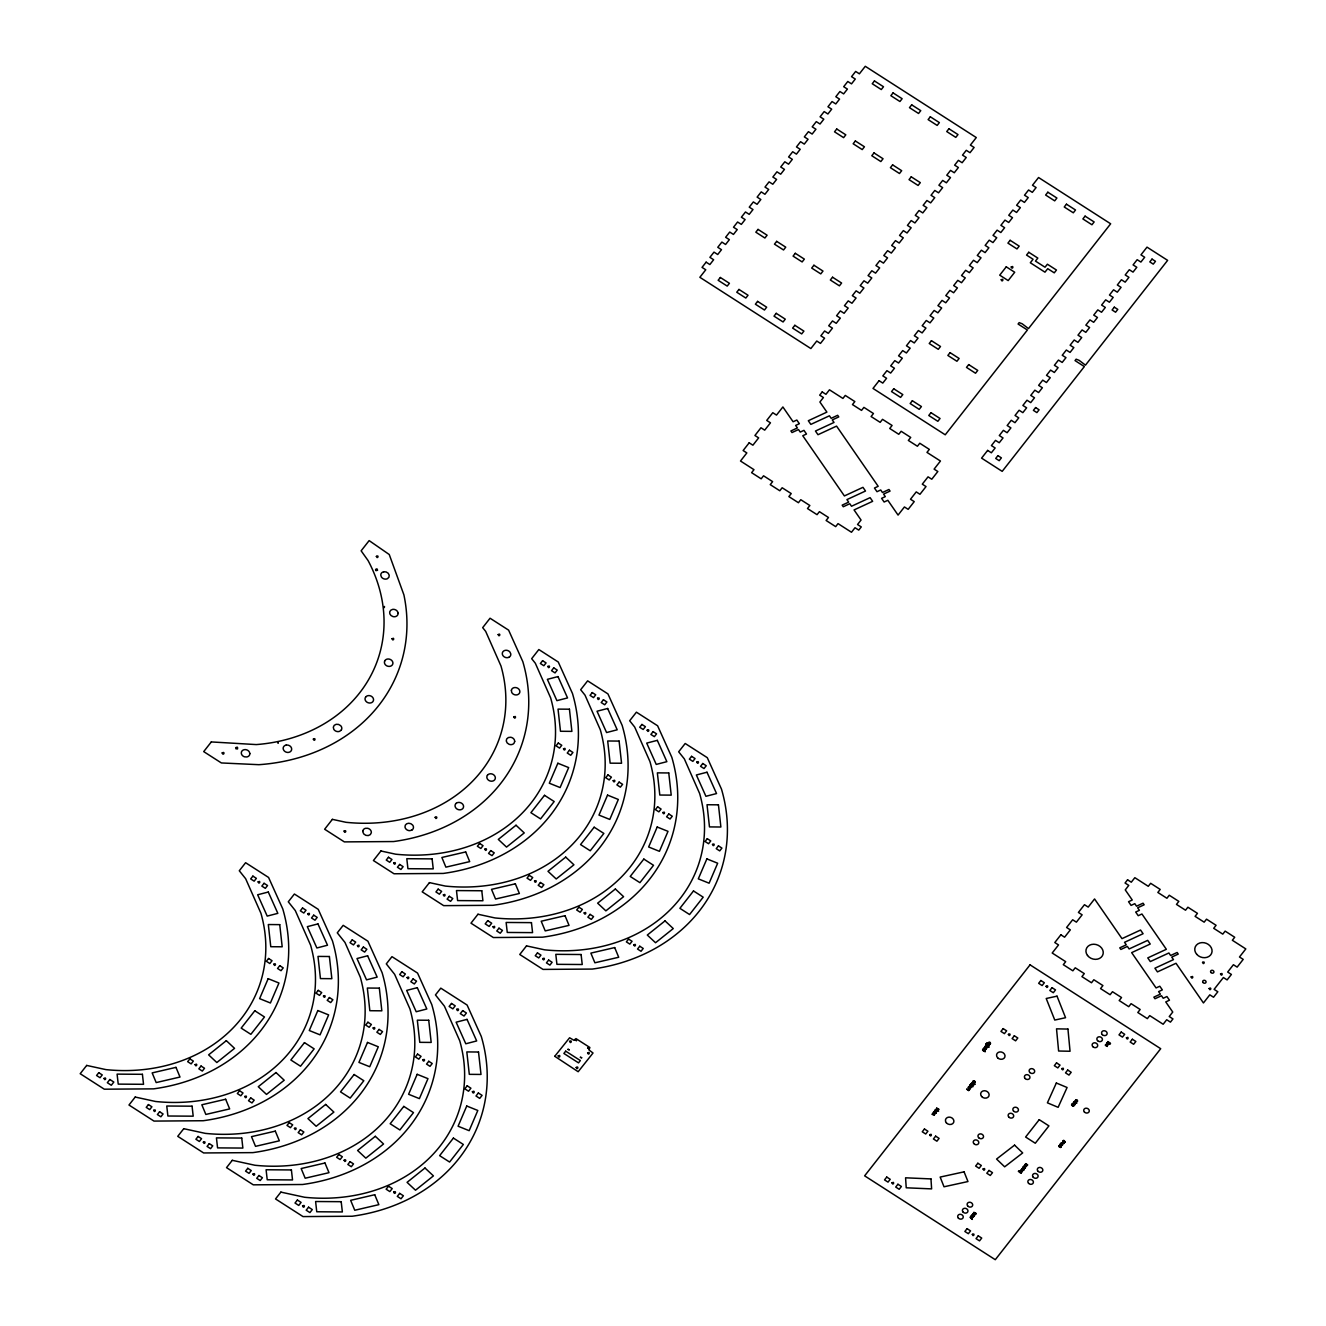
<?xml version="1.0" encoding="UTF-8"?>
<svg xmlns="http://www.w3.org/2000/svg" width="1326" height="1326" viewBox="0 0 1326 1326"><rect width="100%" height="100%" fill="white"/><g stroke="black" fill="none" stroke-linecap="round" stroke-linejoin="round"><path stroke-width="1.5" d="M934.333 1114.569L932.924 1112.895L934.697 1114.238M970.798 1084.237L970.963 1084.535M974.66 1215.18C973.516 1217.682 971.262 1212.246 974.56 1214.964M985.268 1046.413L986.229 1045.518L985.666 1046.413M1025.313 1167.974C1023.357 1169.781 1024.401 1163.963 1022.926 1167.41M1059.822 1146.509L1059.242 1145.962M985.135 1049.861C984.025 1051.435 985.649 1049.877 983.229 1050.126M1061.33 1146.675L1060.435 1147.537L1059.839 1146.426M936.239 1111.851C939.587 1109.663 933.454 1112.696 935.41 1109.829M971.345 1215.826L970.798 1217.086M1076.778 1101.442C1072.469 1100.514 1078.718 1099.171 1077.508 1101.342M1108.884 1044.275L1107.193 1044.391L1107.028 1042.601M934.913 1113.492L933.819 1111.619M974.809 1214.384L973.417 1213.456L973.98 1212.345M1024.02 1169.631L1022.296 1169.747L1022.429 1168.289M1059.109 1146.874L1058.91 1145.797M1071.64 1104.657L1072.32 1103.762L1073.911 1104.889M1024.501 1167.162L1024.55 1168.09L1025.064 1167.377M1060.8 1146.99L1060.303 1145.598L1060.899 1146.824M1025.876 1163.631L1027.633 1164.957M1071.872 1105.088L1072.9 1105.006M1074.756 1101.541L1076.596 1102.403M936.057 1112.647L933.554 1112M988.45 1042.849L989.826 1042.153L990.091 1043.976M975.886 1213.887C974.544 1212.528 973.549 1213.439 974.411 1212.627M1025.661 1164.742C1022.76 1166.515 1027.401 1163.847 1026.589 1166.383M1065.159 1141.951C1063.982 1140.443 1063.021 1141.305 1063.452 1140.774M970.168 1088.414C964.93 1088.497 973.234 1091.911 966.654 1089.326M1060.038 1145.034L1060.601 1143.907M1071.673 1104.591L1072.17 1105.652M986.047 1044.523L987.108 1043.579L987.555 1045.286M1061.96 1145.482L1062.54 1144.736M1073.778 1105.519L1072.469 1105.635M1025.446 1167.775L1025.462 1167.51M989.528 1044.689L989.063 1045.385L986.875 1043.197L985.881 1043.943M969.439 1089.442L968.56 1090.287M984.505 1050.855C987.091 1052.745 980.892 1050.524 982.964 1049.032M973.4 1081.171C972.555 1083.773 972.903 1079.546 973.997 1081.138M1022.147 1168.421L1021.915 1169.333M982.98 1049.695L983.544 1048.849M971.776 1085.198L972.853 1084.204M986.71 1047.54L988.964 1046.927L986.13 1045.12L987.34 1047.059L985.301 1046.347M1021.716 1171.355L1021.418 1172.366M987.754 1044.059L987.141 1044.921M970.334 1086.607L969.952 1085.546M971.875 1086.077L971.278 1087.171L969.919 1086.64L970.3 1084.685L973.102 1086.574L970.864 1087.105M972.853 1085.281C974.925 1085.596 973.831 1082.314 970.947 1083.707M972.72 1217.367C968.809 1216.406 973.765 1216.937 972.604 1216.622M1075.519 1100.912L1075.734 1099.702M1075.751 1101.475L1077.093 1101.326M1108.155 1043.081C1109.249 1045.087 1108.834 1042.17 1107.459 1042.932M1019.611 1171.107C1016.793 1170.444 1021.269 1174.505 1021.617 1172.101M1024.468 1167.245L1024.302 1166.333M1106.514 1043.297L1108.602 1042.982M972.273 1217.997L973.052 1216.721M237.586 747.483L237.536 748.941L235.912 748.776L235.68 747.665L237.122 747.184M278.195 742.046L278.046 743.24L278.228 741.963M377.297 569.302L377.529 570.395L376.567 570.246C375.855 572.119 374.893 567.909 376.369 569.65L376.833 569.003M383.778 607.391L384.474 606.463L384.325 607.639M934.134 1115.265L931.913 1114.205L934.283 1114.188M933.554 1112.481L933.918 1111.602M934.515 1111.718L933.869 1112.282L934.747 1111.768M934.88 1110.84L935.128 1109.995M934.465 1114.917L934.349 1114.337M935.095 1111.221L935.957 1109.746M936.139 1109.796L935.211 1110.658L936.57 1111.453M937.349 1109.381L938.626 1109.53L937.217 1109.68L938.642 1111.072L935.841 1109.182L937.349 1109.381L936.686 1108.122L937.316 1109.448M934.648 1113.508L935.576 1112.962M935.543 1113.044C935.592 1110.807 934.134 1114.354 935.742 1113.293M935.36 1113.194L935.543 1112.299M935.874 1113.144L936.007 1112.381M937.714 1109.398L938.891 1109.199L936.653 1108.188M966.853 1089.06L968.113 1089.955M969.521 1088.397L968.361 1087.154L970.135 1088.497M968.676 1086.806L970.914 1087.85L968.892 1086.458M970.3 1084.685L969.853 1085.895M968.66 1090.701L968.958 1089.408M968.146 1087.419L969.77 1088.663L969.339 1089.922M971.262 1084.287L972.555 1085M971.51 1083.64L971.196 1084.22M983.13 1050.01L984.505 1049.164L984.87 1050.706M971.544 1086.16L970.102 1085.165M986.329 1048.932L983.693 1048.269L985.483 1048.899M971.792 1083.591L972.422 1083.906M972.787 1081.933L973.848 1080.773M984.721 1046.976L986.743 1048.269M984.041 1050.59L984.257 1049.43M985.599 1045.667L985.549 1046.976M986.146 1044.706L986.643 1043.197M985.898 1046.728L986.13 1045.12M987.306 1043.313L986.776 1045.037L988.699 1045.717M972.836 1085.364L973.234 1084.337M974.627 1082.845L973.848 1082.397L974.925 1082.132M974.511 1081.104L975.29 1082.082M986.909 1045.219L988.632 1045.352L987.92 1044.109M974.908 1082.198L973.831 1082.464M985.732 1049.579L986.096 1048.518M974.975 1082.745L975.273 1081.751M988.533 1042.518L988.848 1042.302M974.776 1084.419L971.975 1082.53L974.991 1084.171M990.124 1043.91L988.202 1043.181M988.765 1044.789L988.268 1045.866M989.229 1043.927L989.876 1042.601L990.108 1043.545M988.997 1045.485L989.08 1045.021M989.892 1044.043L989.826 1043.661M970.367 1217.666L972.356 1219.423L970.135 1217.102M970.847 1216.157L970.765 1217.152M971.56 1215.793L972.72 1216.356M973.682 1215.959L971.792 1215.113L973.864 1215.743M972.074 1217.898L970.93 1217.251M974.361 1214.782L973.814 1216.489L971.792 1215.113M974.544 1214.401L975.571 1213.655L975.24 1214.45M975.439 1213.207L974.908 1214.086M1019.843 1170.808L1019.976 1170.792M1021.186 1172.466L1020.059 1171.107L1018.318 1171.306M1021.202 1173.162L1021.418 1171.455L1019.976 1171.869M1020.805 1169.731C1025.595 1172.366 1020.125 1169.3 1022.048 1170.51M1021.086 1170.808L1021.534 1171.189M1023.274 1167.758L1023.987 1166.2L1023.407 1166.847M1021.318 1172.731L1021.749 1171.289M1023.407 1168.14L1022.031 1168.836M1023.457 1168.67L1023.026 1170.046M1024.7 1166.184L1025.164 1164.543M1025.031 1166.101L1024.633 1165.305M1023.357 1167.361C1023.987 1166.217 1024.517 1169.118 1025.429 1167.394M1023.539 1169.598L1023.689 1169.515M1024.567 1166.665L1024.55 1168.09M1023.689 1169.963L1024.003 1168.62M1024.932 1166.35L1026.059 1165.272L1025.993 1166.399M1026.026 1166.333L1025.396 1166.665M1027.451 1165.14L1027.385 1164.709M1059.076 1145.565L1058.745 1146.31M1072.436 1105.718L1072.303 1104.11M1074.773 1104.74L1072.933 1103.265M1073.38 1103.431L1073.795 1102.055L1075.817 1103.365L1073.414 1103.365M1060.27 1145.681L1059.573 1145.664M1060.253 1145.233L1060.104 1144.222M1073.728 1106.05L1072.8 1106.099L1073.695 1105.619M1060.319 1144.587L1060.933 1143.244L1062.341 1144.537M1059.723 1147.056L1059.971 1145.78M1060.087 1145.515L1060.933 1143.244M1073.132 1106.249L1074.11 1105.088M1075.303 1101.21L1075.419 1100.663M1060.601 1144.255L1061.297 1145.034M1076.894 1099.983L1077.193 1100.961M1062.027 1142.697C1066.121 1145.134 1061.844 1142.15 1062.027 1142.697L1064.016 1143.36M1076.215 1101.807L1077.408 1101.442M1064.314 1142.465L1062.922 1141.901L1063.75 1140.36M1075.767 1102.917L1076.745 1103.298M1063.469 1141.901L1064.43 1140.625M1062.623 1144.769L1061.43 1145.747M1064.049 1142.531C1065.723 1139.912 1062.955 1143.609 1065.176 1141.868M1064.795 1141.57L1064.712 1142.448M1105.851 1044.905L1107.16 1046.413L1105.851 1044.905C1111.834 1045.849 1101.193 1043.496 1107.177 1046.33M1106.547 1043.678L1106.845 1042.717M1106.762 1044.043L1107.011 1043.065M1107.856 1041.556L1110.459 1043.711L1107.658 1041.822M1106.912 1043.413L1108.254 1044.275M1108.569 1044.54L1108.851 1044.341M969.422 1089.524L969.787 1088.596M975.754 1214.119L975.77 1213.041M1024.003 1169.698L1024.153 1168.869M987.091 1043.877L986.776 1045.037M988.732 1047.275L985.964 1045.352M973.549 1082.314L974.527 1081.022M972.82 1213.804L974.444 1214.947M1110.459 1043.711L1107.84 1041.639M1023.457 1168.587L1023.291 1169.665M990.439 1043.645L990.588 1043.214M937.217 1111.453L937.25 1110.591M1071.806 1104.459L1071.507 1104.956M1063.237 1140.493L1062.789 1141.719M973.964 1212.428L973.45 1213.389M1107.939 1044.258L1107.127 1043.794M987.804 1043.678L989.494 1044.772M1074.408 1101.707L1075.916 1102.768M1073.596 1102.287L1075.8 1103.431M1073.563 1103.481L1074.972 1104.492M1073.231 1103.663L1074.789 1104.674M983.726 1048.203L985.914 1049.33M984.257 1050.938L985.334 1051.617M1027.169 1165.04L1025.479 1163.747M362.843 830.988L362.843 831.949A4.326 3.647 18.8 0 0 371.297 832.778L371.297 831.85A4.326 3.647 18.8 0 0 367.65 828.286L365.462 828.319A4.326 3.647 18.8 0 0 362.843 830.988M511.388 690.349L511.67 692.271A4.326 3.647 18.8 0 0 515.018 694.841L516.129 694.957A4.326 3.647 18.8 0 0 519.842 691.178A4.326 3.647 18.8 0 0 515.085 687.531L514.007 687.664A4.326 3.647 18.8 0 0 511.388 690.349M398.082 613.225L397.999 614.187A4.326 3.647 18.8 0 1 394.054 616.756L392.944 616.573A4.326 3.647 18.8 0 1 392.496 609.413L393.59 609.33A4.326 3.647 18.8 0 1 397.866 612.264L398.082 613.225M249.818 753.599L249.719 754.544A4.326 3.647 18.8 0 1 246.785 756.964L244.581 756.831A4.326 3.647 18.8 0 1 241.481 753.997L241.299 753.035A4.326 3.647 18.8 0 1 245.443 749.604A4.326 3.647 18.8 0 1 249.818 753.599M569.6 1041.391C570.876 1044.954 572.65 1039.17 569.6 1041.391M1220.533 973.98C1221.826 977.544 1223.583 971.776 1220.533 973.98M929.692 1134.758C930.869 1138.354 932.808 1132.636 929.692 1134.758M1061.778 1068.64C1062.922 1072.237 1064.927 1066.552 1061.778 1068.64M1046.098 986.262C1047.225 989.859 1049.264 984.174 1046.098 986.262M104.008 1078.436C105.102 1082.049 107.191 1076.38 104.008 1078.436M222.188 752.919C223.348 756.781 225.602 750.715 222.188 752.919M153.667 1110.326C154.761 1113.923 156.866 1108.254 153.667 1110.326M195.104 1064.612C196.198 1068.226 198.303 1062.557 195.104 1064.612M203.342 1142.2C204.436 1145.813 206.524 1140.145 203.342 1142.2M258.122 881.873C259.216 885.486 261.305 879.818 258.122 881.873M313.35 739.112C314.444 742.726 316.533 737.057 313.35 739.112M244.78 1096.486C245.874 1100.099 247.962 1094.431 244.78 1096.486M273.819 964.234C274.896 967.847 277.001 962.179 273.819 964.234M376.369 556.373C377.462 559.97 379.551 554.318 376.369 556.373M253.001 1174.074C254.095 1177.687 256.2 1172.018 253.001 1174.074M307.781 913.747C308.875 917.36 310.98 911.691 307.781 913.747M344.047 831.137C344.826 834.584 347.545 829.512 344.163 830.938M392.048 638.734C393.142 642.348 395.231 636.679 392.048 638.734M294.438 1128.376C295.532 1131.973 297.637 1126.321 294.438 1128.376M323.478 996.108C324.572 999.721 326.66 994.052 323.478 996.108M302.593 1205.931C303.77 1209.793 306.024 1203.726 302.593 1205.931M357.456 945.62C358.55 949.234 360.639 943.565 357.456 945.62M393.706 863.011C394.816 866.607 396.872 860.988 393.706 863.011M344.114 1160.25C345.191 1163.863 347.296 1158.195 344.114 1160.25M373.136 1027.982C374.23 1031.595 376.335 1025.926 373.136 1027.982M435.16 817.297C436.237 820.91 438.342 815.241 435.16 817.297M407.115 977.511C408.209 981.124 410.314 975.455 407.115 977.511M443.381 894.884C444.475 898.498 446.564 892.829 443.381 894.884M498.162 634.557C499.256 638.171 501.344 632.502 498.162 634.557M393.706 1192.107C394.866 1195.969 397.12 1189.903 393.706 1192.107M422.812 1059.872C423.574 1063.319 426.309 1058.247 422.928 1059.673M484.819 849.187C485.913 852.784 488.001 847.132 484.819 849.187M513.858 716.918C514.952 720.532 517.041 714.863 513.858 716.918M456.708 1009.351C457.884 1013.23 460.139 1007.163 456.708 1009.351M493.04 926.775C494.134 930.371 496.239 924.719 493.04 926.775M547.82 666.448C548.914 670.044 551.019 664.376 547.82 666.448M472.404 1091.712C473.581 1095.591 475.819 1089.508 472.404 1091.712M534.477 881.061C535.256 884.508 537.975 879.453 534.593 880.862M563.517 748.809C564.611 752.406 566.699 746.737 563.517 748.809M542.715 958.648C543.793 962.262 545.898 956.593 542.715 958.648M597.496 698.321C598.258 701.769 600.993 696.714 597.612 698.122M554.782 1056.308L578.169 1071.723L593.02 1053.01L589.009 1049.977L589.855 1047.49L575.981 1038.623L573.86 1040.247L569.6 1037.777L554.881 1056.142M584.153 912.934C585.247 916.548 587.335 910.879 584.153 912.934M613.176 780.683C614.269 784.296 616.375 778.627 613.176 780.683M558.196 1055.894C559.29 1059.507 561.379 1053.838 558.196 1055.894M567.992 1049.33L569.252 1049.794L567.992 1049.33M575.219 1040.114L576.479 1040.578L575.219 1040.114M576.197 1067.447C577.291 1071.06 579.379 1065.391 576.197 1067.447M580.407 1057.303L581.666 1057.767L580.407 1057.303M647.154 730.195C648.248 733.808 650.353 728.14 647.154 730.195M587.633 1048.087L588.893 1048.551L587.633 1048.087M587.617 1052.894C588.694 1056.507 590.799 1050.838 587.617 1052.894M633.811 944.825C634.905 948.422 636.994 942.769 633.811 944.825M662.851 812.556C663.945 816.17 666.033 810.501 662.851 812.556M696.83 762.085C697.924 765.682 700.012 760.013 696.83 762.085M712.51 844.43C713.603 848.043 715.708 842.375 712.51 844.43M1001.229 279.72C1002.323 283.333 1004.428 277.664 1001.229 279.72M1011.224 266.974C1012.318 270.57 1014.423 264.918 1011.224 266.974M891.984 1182.825C893.078 1186.438 895.183 1180.77 891.984 1182.825M1008.39 1034.363C1009.451 1037.96 1011.622 1032.308 1008.39 1034.363M983.08 1169.002C984.174 1172.615 986.262 1166.946 983.08 1169.002M1126.437 1037.81C1127.531 1041.424 1129.636 1035.755 1126.437 1037.81M1191.129 976.93C1192.223 980.544 1194.328 974.875 1191.129 976.93M1202.549 962.378C1203.643 965.991 1205.732 960.322 1202.549 962.378M1209.146 988.5C1210.224 992.097 1212.329 986.445 1209.146 988.5M514.687 741.516L514.007 743.273A4.326 3.647 18.8 0 1 510.212 744.599L509.118 744.317A4.326 3.647 18.8 0 1 510.676 737.256L511.77 737.538A4.326 3.647 18.8 0 1 514.687 741.516M972.339 1234.357C973.201 1238.003 975.654 1232.484 972.339 1234.357M384.722 660.945L384.441 661.856A4.326 3.647 18.8 0 0 387.059 665.984L388.137 666.315A4.326 3.647 18.8 0 0 392.894 663.547A4.326 3.647 18.8 0 0 389.198 659.088L388.087 658.989A4.326 3.647 18.8 0 0 385.269 660.166L384.722 660.945M268.167 978.671L259.614 998.644L270.405 1002.986L278.957 983.014L268.167 978.671M317.826 1010.545L309.273 1030.517L320.063 1034.86L328.633 1014.904L317.826 1010.545M367.501 1042.435L358.932 1062.408L369.739 1066.75L378.291 1046.778L367.501 1042.435M417.16 1074.309L408.607 1094.282L419.397 1098.624L427.966 1078.651L417.16 1074.309M557.865 763.246L549.312 783.218L560.102 787.561L568.672 767.588L557.865 763.246M466.735 1106.017L458.083 1126.222L469.155 1130.68L477.808 1110.475L466.735 1106.017M607.54 795.119L598.971 815.092L609.778 819.435L618.33 799.462L607.54 795.119M657.199 827.01L648.646 846.982L659.436 851.325L668.006 831.352L657.199 827.01M706.874 858.883L698.305 878.856L709.112 883.199L717.664 863.226L706.874 858.883M1056.341 1083.01L1047.407 1102.834L1058.131 1107.326L1067.082 1087.502L1056.341 1083.01M487.438 775.262L487.007 776.108A4.326 3.647 18.8 0 0 488.051 779.787L488.913 780.467A4.326 3.647 18.8 0 0 494.764 779.721A4.326 3.647 18.8 0 0 493.289 774.533L492.261 774.053A4.326 3.647 18.8 0 0 488.134 774.566L487.438 775.262M365.761 696.929L365.263 697.741A4.326 3.647 18.8 0 0 366.092 701.437L366.921 702.167A4.326 3.647 18.8 0 0 372.838 701.703A4.326 3.647 18.8 0 0 371.678 696.465L370.716 695.951A4.326 3.647 18.8 0 0 366.506 696.266L365.761 696.929M211.298 741.93L203.707 751.61L221.376 762.947L258.885 764.688A184.049 154.711 18.8 0 0 403.9 594.86L389.247 554.517L369.142 540.61L361.136 550.82L368.081 560.567A160.347 134.771 18.8 0 1 256.25 744.582L211.298 741.93M706.128 262.167L702.034 267.388L705.764 269.775L699.863 277.3L810.866 348.556L816.766 341.014L820.479 343.417L824.573 338.196L820.86 335.809L824.623 330.986L828.352 333.373L832.446 328.152L828.717 325.765L832.496 320.942L836.225 323.329L840.319 318.124L836.59 315.721L840.369 310.914L844.098 313.301L848.192 308.08L844.463 305.693L848.242 300.869L851.972 303.256L856.066 298.035L852.336 295.648L856.115 290.825L859.828 293.228L863.922 288.007L860.209 285.604L863.988 280.797L867.701 283.184L871.795 277.963L868.066 275.576L871.845 270.753L875.574 273.139L879.668 267.918L875.939 265.531L879.718 260.725L883.447 263.112L887.542 257.89L883.812 255.504L887.591 250.68L891.321 253.067L895.415 247.846L891.685 245.459L895.464 240.636L899.194 243.039L903.271 237.818L899.558 235.415L903.337 230.608L907.05 232.995L911.144 227.774L907.432 225.387L911.194 220.564L914.923 222.95L919.017 217.729L915.288 215.342L919.067 210.519L922.797 212.922L926.891 207.701L923.161 205.315L926.94 200.491L930.67 202.878L934.764 197.657L931.034 195.27L934.813 190.447L938.543 192.834L942.637 187.629L938.907 185.226L942.687 180.419L946.399 182.806L950.493 177.585L946.781 175.198L950.56 170.374L954.272 172.761L958.367 167.54L954.637 165.153L958.416 160.33L962.146 162.733L966.24 157.512L962.51 155.109L966.289 150.302L970.019 152.689L974.113 147.468L970.383 145.081L976.284 137.556L865.281 66.3L859.381 73.825L855.651 71.438L851.557 76.659L855.287 79.046L851.507 83.87L847.795 81.483L843.701 86.704L847.413 89.091L843.634 93.897L839.922 91.511L835.828 96.732L839.557 99.118L835.778 103.942L832.048 101.555L827.954 106.776L831.684 109.163L827.905 113.986L824.175 111.583L820.081 116.804L823.811 119.207L820.032 124.014L816.302 121.627L812.208 126.848L815.938 129.235L812.158 134.059L808.429 131.672L804.352 136.893L808.064 139.28L804.285 144.103L800.572 141.7L796.478 146.921L800.208 149.308L796.429 154.131L792.699 151.744L788.605 156.965L792.335 159.352L788.556 164.175L784.826 161.789L780.732 166.993L784.462 169.397L780.683 174.203L776.953 171.816L772.859 177.038L776.588 179.424L772.809 184.248L769.08 181.861L765.003 187.082L768.715 189.469L764.936 194.292L761.223 191.889L757.129 197.11L760.842 199.513L757.08 204.32L753.35 201.933L749.256 207.154L752.986 209.541L749.207 214.364L745.477 211.978L741.383 217.199L745.113 219.586L741.333 224.392L737.604 222.006L733.51 227.227L737.239 229.613L733.46 234.437L729.731 232.05L725.637 237.271L729.366 239.658L725.587 244.481L721.874 242.078L717.78 247.299L721.493 249.702L717.714 254.509L714.001 252.122L709.907 257.343L713.637 259.73L709.858 264.554L706.128 262.167M86.687 1065.424L80.19 1073.712L104.306 1089.193L153.551 1088.861A184.049 154.711 18.8 0 0 282.769 908.907L268.565 877.447L245.608 862.712L239.293 870.768L245.641 878.707L260.94 913.299A160.347 134.771 18.8 0 1 105.947 1069.618L86.687 1065.424M720.35 277.482L718.145 280.283L727.212 286.101L729.416 283.3L720.35 277.482M758.041 229.398L755.837 232.199L764.903 238.017L767.108 235.216L758.041 229.398M836.739 129.003L834.535 131.821L843.601 137.639L845.806 134.821L836.739 129.003M874.447 80.936L872.243 83.737L881.293 89.555L883.497 86.754L874.447 80.936M98.77 1072.684L96.566 1075.502L100.047 1077.723L102.251 1074.922L98.77 1072.684M252.885 876.121L250.68 878.923L254.161 881.16L256.366 878.342L252.885 876.121M109.843 1079.497L107.34 1082.712L111.301 1085.265L113.821 1082.049L109.843 1079.497M264.056 883.298L261.852 886.1L265.333 888.337L267.537 885.519L264.056 883.298M738.963 289.433L736.759 292.234L745.825 298.052L748.03 295.25L738.963 289.433M776.671 241.349L774.467 244.15L783.533 249.968L785.738 247.166L776.671 241.349M855.369 140.97L853.165 143.772L862.232 149.589L864.436 146.788L855.369 140.97M893.061 92.886L890.857 95.687L899.923 101.505L902.128 98.704L893.061 92.886M332.378 819.352L324.638 829.231L344.346 841.894L393.59 841.546A184.049 154.711 18.8 0 0 522.809 661.608L508.604 630.132L490.056 618.231L482.681 627.646L485.681 631.391L500.979 665.984A160.347 134.771 18.8 0 1 345.987 822.302L332.378 819.352M757.594 301.383L755.389 304.201L764.456 310.019L766.66 307.201L757.594 301.383M795.285 253.299L793.081 256.117L802.147 261.935L804.352 259.117L795.285 253.299M874 152.921L871.795 155.739L880.845 161.557L883.05 158.739L874 152.921M911.691 104.837L909.487 107.655L918.553 113.472L920.758 110.655L911.691 104.837M135.219 1097.05L128.97 1105.022L153.982 1121.083L203.209 1120.735A184.049 154.711 18.8 0 0 332.428 940.797L318.223 909.321L294.389 894.022L288.289 901.796L295.3 910.581L310.599 945.173A160.347 134.771 18.8 0 1 155.606 1101.492L135.219 1097.05M148.429 1104.575L146.225 1107.376L149.705 1109.613L151.91 1106.796L148.429 1104.575M302.543 907.995L300.339 910.813L303.82 913.034L306.024 910.233L302.543 907.995M189.867 1058.861L187.662 1061.678L191.143 1063.9L193.347 1061.098L189.867 1058.861M268.565 958.483L266.36 961.284L269.841 963.521L272.045 960.704L268.565 958.483M776.224 313.334L774.019 316.152L783.086 321.969L785.274 319.152L776.224 313.334M813.915 265.25L811.711 268.067L820.777 273.885L822.982 271.068L813.915 265.25M892.613 164.872L890.409 167.689L899.476 173.507L901.68 170.689L892.613 164.872M930.322 116.787L928.117 119.605L937.167 125.423L939.372 122.605L930.322 116.787M159.601 1111.735L157.396 1114.553L160.877 1116.79L163.081 1113.973L159.601 1111.735M313.715 915.172L311.511 917.973L314.991 920.211L317.196 917.41L313.715 915.172M201.038 1066.038L198.834 1068.839L202.314 1071.077L204.519 1068.259L201.038 1066.038M279.753 965.659L277.548 968.461L281.013 970.698L283.217 967.881L279.753 965.659M254.807 1010.76L241.183 1028.114L250.863 1034.33L264.487 1016.976L254.807 1010.76M380.91 850.977L373.418 860.541L394.021 873.768L443.249 873.436A184.049 154.711 18.8 0 0 572.467 693.481L558.263 662.022L538.837 649.541L531.676 658.674L535.339 663.265L550.638 697.857A160.347 134.771 18.8 0 1 395.645 854.193L380.91 850.977M794.838 325.301L792.633 328.102L801.7 333.92L803.904 331.119L794.838 325.301M832.546 277.217L830.341 280.018L839.408 285.836L841.596 283.035L832.546 277.217M911.244 176.822L909.039 179.64L918.106 185.458L920.31 182.64L911.244 176.822M948.935 128.755L946.731 131.556L955.797 137.374L958.002 134.572L948.935 128.755M388.468 857.259L386.264 860.077L389.745 862.298L391.949 859.497L388.468 857.259M542.583 660.696L540.378 663.497L543.859 665.735L546.063 662.917L542.583 660.696M183.75 1128.691L177.75 1136.332L203.64 1152.957L252.885 1152.625A184.049 154.711 18.8 0 0 382.103 972.671L367.899 941.195L343.185 925.333L337.285 932.841L344.975 942.455L360.258 977.047A160.347 134.771 18.8 0 1 205.281 1133.365L183.75 1128.691M399.64 864.436L397.435 867.237L400.916 869.475L403.121 866.657L399.64 864.436M553.754 667.856L551.55 670.674L555.03 672.912L557.235 670.094L553.754 667.856M198.104 1136.448L195.9 1139.249L199.364 1141.487L201.569 1138.686L198.104 1136.448M352.219 939.869L350.014 942.687L353.478 944.924L355.683 942.106L352.219 939.869M239.542 1090.734L237.337 1093.552L240.802 1095.79L243.006 1092.972L239.542 1090.734M318.24 990.356L316.036 993.174L319.516 995.395L321.721 992.594L318.24 990.356M749.173 442.818L743.124 450.542L746.836 452.928L740.505 461.017L753.98 469.669L751.61 472.669L761.174 478.819L763.544 475.802L772.61 481.62L770.24 484.636L779.804 490.769L782.158 487.753L791.224 493.57L788.871 496.587L798.434 502.72L800.788 499.703L809.855 505.521L807.484 508.538L817.048 514.67L819.418 511.67L828.468 517.488L826.115 520.488L835.678 526.637L838.032 523.621L851.491 532.256L855.021 527.731L858.751 530.118L861.27 526.919L857.541 524.516L861.055 520.041L854.06 509.93L872.641 501.327L870.105 497.664L851.524 506.25L849.784 503.731L843.286 506.747L842.176 505.14L848.673 502.123L846.933 499.604L865.497 491.018L862.961 487.338L844.397 495.941L802.777 435.74L806.49 434.016L803.954 430.353L800.241 432.077L798.501 429.558L792.003 432.558L790.893 430.95L797.39 427.95L795.633 425.431L799.363 423.707L796.827 420.044L793.097 421.751L782.887 406.966L776.506 415.088L772.793 412.701L766.726 420.425L770.456 422.828L764.704 430.154L760.975 427.751L754.925 435.492L758.654 437.878L752.903 445.205L749.173 442.818M209.276 1143.625L207.071 1146.426L210.552 1148.664L212.74 1145.846L209.276 1143.625M363.39 947.046L361.186 949.864L364.667 952.085L366.854 949.283L363.39 947.046M250.713 1097.911L248.509 1100.729L251.99 1102.95L254.194 1100.149L250.713 1097.911M329.412 997.533L327.207 1000.334L330.688 1002.572L332.892 999.771L329.412 997.533M429.442 882.619L422.198 891.851L443.68 905.641L492.924 905.31A184.049 154.711 18.8 0 0 622.143 725.355L607.938 693.896L587.633 680.851L580.672 689.719L585.015 695.155L600.297 729.748A160.347 134.771 18.8 0 1 445.321 886.066L429.442 882.619M304.466 1042.634L290.858 1060.004L300.538 1066.22L314.146 1048.849L304.466 1042.634M822.203 391.932L819.683 395.148L823.413 397.535L819.899 402.01L826.894 412.121L808.313 420.723L810.849 424.386L829.43 415.8L831.17 418.32L837.667 415.303L838.778 416.911L832.28 419.928L834.021 422.447L815.457 431.033L817.993 434.713L836.557 426.11L878.177 486.31L874.464 488.034L877 491.697L880.713 489.974L882.453 492.51L888.95 489.493L890.061 491.101L883.564 494.101L885.304 496.637L881.591 498.344L884.127 502.024L887.84 500.3L898.067 515.085L904.431 506.963L908.161 509.35L914.227 501.626L910.498 499.239L916.249 491.896L919.962 494.3L926.029 486.559L922.299 484.172L928.051 476.846L931.78 479.233L937.83 471.509L934.101 469.122L940.449 461.034L926.973 452.398L929.327 449.381L919.78 443.249L917.41 446.249L908.343 440.431L910.713 437.431L901.15 431.281L898.779 434.298L889.729 428.48L892.083 425.464L882.519 419.331L880.166 422.348L871.099 416.53L873.453 413.513L863.906 407.38L861.535 410.397L852.469 404.579L854.839 401.563L845.275 395.43L842.922 398.43L829.463 389.811L825.932 394.319L822.203 391.932M438.144 889.133L435.939 891.95L439.403 894.188L441.608 891.37L438.144 889.133M592.258 692.57L590.053 695.371L593.518 697.609L595.722 694.807L592.258 692.57M479.581 843.435L477.377 846.237L480.841 848.474L483.045 845.656L479.581 843.435M558.279 743.057L556.075 745.858L559.555 748.096L561.76 745.278L558.279 743.057M232.282 1160.316L226.531 1167.642L253.299 1184.831L302.543 1184.499A184.049 154.711 18.8 0 0 431.762 1004.544L417.557 973.085L391.966 956.659L386.297 963.886L394.634 974.328L409.933 1008.937A160.347 134.771 18.8 0 1 254.94 1165.256L232.282 1160.316M449.315 896.31L447.111 899.127L450.591 901.348L452.796 898.547L449.315 896.31M603.429 699.747L601.225 702.548L604.706 704.786L606.91 701.968L603.429 699.747M490.753 850.596L488.548 853.414L492.029 855.651L494.233 852.833L490.753 850.596M569.451 750.218L567.246 753.035L570.727 755.273L572.931 752.455L569.451 750.218M247.763 1168.322L245.559 1171.14L249.039 1173.361L251.244 1170.56L247.763 1168.322M401.877 971.759L399.673 974.56L403.154 976.798L405.358 973.98L401.877 971.759M544.505 795.318L530.897 812.689L540.577 818.904L554.185 801.534L544.505 795.318M289.201 1122.625L286.996 1125.426L290.477 1127.664L292.681 1124.846L289.201 1122.625M367.899 1022.23L365.694 1025.048L369.175 1027.285L371.379 1024.468L367.899 1022.23M879.055 380.711L873.005 388.435L945.239 434.795L1027.401 330.008L1018.086 324.025L1019.18 322.616L1022.164 323.776L1028.495 328.599L1110.658 223.796L1038.556 177.518L1032.49 185.242L1036.103 187.563L1032.324 192.369L1028.595 189.983L1024.501 195.204L1028.23 197.591L1024.451 202.414L1020.722 200.027L1016.628 205.248L1020.357 207.635L1016.578 212.458L1012.849 210.055L1008.755 215.276L1012.484 217.679L1008.705 222.486L1004.975 220.099L1000.898 225.321L1004.611 227.707L1000.832 232.531L997.119 230.144L993.025 235.365L996.738 237.752L992.975 242.575L989.246 240.172L985.152 245.393L988.881 247.78L985.102 252.603L981.373 250.216L977.279 255.437L981.008 257.824L977.229 262.647L973.499 260.261L969.405 265.465L973.135 267.869L969.356 272.675L965.626 270.289L961.532 275.51L965.262 277.896L961.483 282.72L957.77 280.333L953.676 285.554L957.389 287.941L953.609 292.764L949.897 290.361L945.803 295.582L949.532 297.985L945.753 302.792L942.024 300.405L937.93 305.626L941.659 308.013L937.88 312.837L934.15 310.45L930.056 315.671L933.786 318.058L930.007 322.864L926.277 320.478L922.183 325.699L925.913 328.086L922.134 332.909L918.404 330.522L914.327 335.743L918.04 338.13L914.26 342.953L910.548 340.55L906.454 345.771L910.166 348.174L906.404 352.981L902.674 350.594L898.58 355.816L902.31 358.202L898.531 363.026L894.801 360.639L890.707 365.86L894.437 368.247L890.658 373.07L886.928 370.667L882.834 375.888L886.564 378.275L882.784 383.098L879.055 380.711M258.935 1175.499L256.73 1178.317L260.211 1180.538L262.415 1177.737L258.935 1175.499M413.049 978.936L410.845 981.737L414.325 983.975L416.53 981.157L413.049 978.936M300.372 1129.785L298.168 1132.603L301.648 1134.841L303.853 1132.023L300.372 1129.785M379.07 1029.407L376.866 1032.225L380.347 1034.446L382.551 1031.645L379.07 1029.407M477.973 914.244L470.979 923.178L493.338 937.532L542.583 937.184A184.049 154.711 18.8 0 0 671.801 757.245L657.597 725.77L636.414 712.178L629.668 720.764L634.673 727.029L649.972 761.621A160.347 134.771 18.8 0 1 494.979 917.94L477.973 914.244M354.125 1074.508L340.517 1091.878L350.197 1098.094L363.821 1080.723L354.125 1074.508M893.741 388.767L891.536 391.584L900.603 397.402L902.807 394.584L893.741 388.767M931.432 340.683L929.228 343.5L938.294 349.318L940.499 346.5L931.432 340.683M1010.13 240.304L1007.926 243.122L1016.992 248.94L1019.197 246.122L1010.13 240.304M1047.838 192.22L1045.634 195.038L1054.7 200.856L1056.905 198.038L1047.838 192.22M487.703 920.658L485.2 923.874L489.161 926.426L491.681 923.211L487.703 920.658M641.917 724.444L639.712 727.261L643.193 729.482L645.397 726.681L641.917 724.444M280.88 1192.107L275.526 1198.936L303.024 1216.588L352.169 1216.24A183.9 154.578 18.8 0 0 481.288 1036.451L467.1 1005.042L440.796 988.152L435.458 994.931L444.425 1006.169L459.741 1040.794A160.496 134.904 18.8 0 1 304.599 1197.262L280.88 1192.107M529.24 875.309L527.035 878.127L530.516 880.348L532.72 877.547L529.24 875.309M607.938 774.931L605.733 777.732L609.214 779.97L611.419 777.169L607.938 774.931M1006.252 266.824L999.721 275.162L1008.174 280.582L1014.705 272.244L1006.252 266.824M498.974 928.183L496.769 931.001L500.25 933.239L502.455 930.421L498.974 928.183M653.088 731.62L650.884 734.438L654.364 736.659L656.569 733.858L653.088 731.62M912.354 400.734L910.166 403.535L919.216 409.353L921.421 406.552L912.354 400.734M950.062 352.65L947.858 355.451L956.924 361.269L959.129 358.468L950.062 352.65M1028.761 252.271L1026.556 255.073L1033.07 259.266L1030.319 262.763L1044.971 272.178L1047.722 268.664L1054.253 272.841L1056.457 270.04L1047.391 264.222L1045.021 267.222L1035.457 261.089L1037.827 258.089L1028.761 252.271M1066.452 204.187L1064.248 206.989L1073.314 212.806L1075.519 210.005L1066.452 204.187M540.411 882.486L538.207 885.287L541.688 887.525L543.892 884.707L540.411 882.486M619.109 782.108L616.905 784.909L620.386 787.147L622.59 784.329L619.109 782.108M297.389 1200.03L295.018 1203.03L298.748 1205.433L301.101 1202.417L297.389 1200.03M451.503 1003.45L449.133 1006.467L452.862 1008.854L455.216 1005.837L451.503 1003.45M594.164 827.209L580.556 844.563L590.236 850.778L603.86 833.424L594.164 827.209M338.859 1154.498L336.655 1157.3L340.136 1159.537L342.34 1156.736L338.859 1154.498M417.574 1054.12L415.369 1056.921L418.834 1059.159L421.038 1056.341L417.574 1054.12M930.985 412.684L928.78 415.486L937.847 421.303L940.051 418.502L930.985 412.684M968.693 364.6L966.488 367.401L975.538 373.236L977.743 370.418L968.693 364.6M1085.082 216.138L1082.878 218.939L1091.944 224.757L1094.149 221.956L1085.082 216.138M308.56 1207.19L306.19 1210.207L309.919 1212.594L312.273 1209.594L308.56 1207.19M462.675 1010.627L460.304 1013.644L464.034 1016.031L466.404 1013.014L462.675 1010.627M350.047 1161.675L347.843 1164.477L351.307 1166.714L353.512 1163.897L350.047 1161.675M428.746 1061.281L426.541 1064.098L430.022 1066.336L432.21 1063.518L428.746 1061.281M526.505 945.886L519.759 954.488L543.014 969.405L592.241 969.074A184.049 154.711 18.8 0 0 721.477 789.119L707.272 757.66L685.194 743.488L678.663 751.809L684.349 758.903L699.631 793.495A160.347 134.771 18.8 0 1 544.638 949.83L526.505 945.886M403.8 1106.398L390.175 1123.752L399.872 1129.967L413.48 1112.613L403.8 1106.398M537.461 952.897L535.256 955.715L538.737 957.936L540.942 955.134L537.461 952.897M691.575 756.334L689.371 759.135L692.852 761.373L695.056 758.555L691.575 756.334M578.898 907.183L576.694 910.001L580.175 912.238L582.379 909.421L578.898 907.183M657.613 806.805L655.409 809.622L658.873 811.843L661.077 809.042L657.613 806.805M548.649 960.074L546.445 962.875L549.909 965.113L552.113 962.295L548.649 960.074M702.763 763.494L700.559 766.312L704.023 768.55L706.228 765.732L702.763 763.494M590.087 914.36L587.882 917.178L591.346 919.399L593.551 916.597L590.087 914.36M668.785 813.982L666.58 816.799L670.061 819.02L672.265 816.219L668.785 813.982M643.839 859.082L630.215 876.453L639.911 882.668L653.519 865.298L643.839 859.082M388.485 1186.19L386.131 1189.207L389.844 1191.593L392.214 1188.593L388.485 1186.19M467.183 1085.812L464.829 1088.828L468.542 1091.215L470.912 1088.198L467.183 1085.812M399.656 1193.367L397.303 1196.383L401.016 1198.77L403.386 1195.754L399.656 1193.367M478.355 1092.989L476.001 1096.005L479.73 1098.392L482.084 1095.375L478.355 1092.989M987.638 450.409L981.588 458.133L1002.191 471.36L1084.353 366.573L1075.038 360.589L1076.148 359.18L1079.115 360.341L1085.464 365.164L1167.626 260.36L1147.007 247.133L1140.957 254.857L1144.669 257.261L1140.89 262.067L1137.178 259.681L1133.084 264.902L1136.813 267.288L1133.034 272.112L1129.304 269.725L1125.21 274.946L1128.94 277.333L1125.161 282.156L1121.431 279.753L1117.337 284.974L1121.067 287.361L1117.288 292.184L1113.558 289.797L1109.464 295.018L1113.194 297.405L1109.414 302.229L1105.685 299.842L1101.608 305.046L1105.32 307.45L1101.541 312.256L1097.829 309.87L1093.735 315.091L1097.447 317.478L1093.685 322.301L1089.955 319.914L1085.861 325.135L1089.591 327.522L1085.812 332.345L1082.082 329.942L1077.988 335.163L1081.718 337.566L1077.939 342.373L1074.209 339.986L1070.115 345.208L1073.845 347.594L1070.065 352.418L1066.336 350.031L1062.242 355.252L1065.971 357.639L1062.192 362.446L1058.479 360.059L1054.385 365.28L1058.098 367.667L1054.336 372.49L1050.606 370.103L1046.512 375.324L1050.242 377.711L1046.463 382.534L1042.733 380.131L1038.639 385.352L1042.369 387.756L1038.59 392.562L1034.86 390.175L1030.766 395.397L1034.495 397.783L1030.716 402.607L1026.987 400.22L1022.893 405.441L1026.622 407.828L1022.843 412.651L1019.13 410.248L1015.036 415.469L1018.749 417.856L1014.97 422.679L1011.257 420.292L1007.163 425.513L1010.893 427.9L1007.114 432.724L1003.384 430.337L999.29 435.541L1003.02 437.945L999.24 442.751L995.511 440.365L991.417 445.586L995.146 447.973L991.367 452.796L987.638 450.409M453.409 1138.089L439.635 1155.659L449.58 1162.04L463.354 1144.471L453.409 1138.089M997.914 455.647L995.71 458.448L999.191 460.686L1001.395 457.868L997.914 455.647M1035.606 407.563L1033.402 410.364L1036.882 412.601L1039.087 409.784L1035.606 407.563M1114.304 307.168L1112.1 309.986L1115.58 312.223L1117.785 309.406L1114.304 307.168M1152.012 259.1L1149.808 261.902L1153.272 264.139L1155.476 261.321L1152.012 259.1M628.574 939.073L626.369 941.874L629.85 944.112L632.054 941.294L628.574 939.073M707.272 838.695L705.067 841.496L708.548 843.734L710.753 840.916L707.272 838.695M639.745 946.234L637.541 949.051L641.022 951.289L643.226 948.471L639.745 946.234M718.443 845.855L716.239 848.673L719.72 850.894L721.924 848.093L718.443 845.855M565.688 1051.153L563.881 1053.457L578.534 1062.872L580.34 1060.551L565.688 1051.153M693.498 890.956L679.89 908.327L689.57 914.542L703.194 897.172L693.498 890.956M1030.053 964.847L864.635 1175.847L995.279 1259.7L1160.698 1048.7L1030.053 964.847M1060.866 934.813L1054.8 942.537L1058.529 944.941L1052.198 953.013L1065.673 961.665L1063.303 964.682L1072.867 970.814L1075.22 967.798L1084.287 973.615L1081.933 976.632L1091.497 982.765L1093.851 979.748L1102.917 985.566L1100.547 988.583L1110.111 994.715L1112.481 991.715L1121.531 997.533L1119.177 1000.533L1128.741 1006.683L1131.095 1003.666L1140.161 1009.484L1137.807 1012.5L1147.355 1018.633L1149.725 1015.617L1163.167 1024.252L1166.714 1019.727L1170.444 1022.131L1172.963 1018.915L1169.234 1016.528L1172.748 1012.036L1165.753 1001.926L1169.466 1000.202L1166.93 996.539L1163.217 998.263L1161.477 995.743L1154.979 998.743L1153.869 997.135L1160.366 994.135L1158.609 991.616L1162.338 989.892L1159.802 986.229L1156.073 987.936L1131.658 952.632L1150.239 944.029L1147.703 940.366L1129.122 948.952L1127.382 946.433L1120.884 949.449L1119.774 947.841L1126.271 944.825L1124.531 942.305L1143.095 933.719L1140.559 930.04L1121.995 938.642L1094.563 898.962L1088.198 907.1L1084.469 904.697L1078.419 912.437L1082.132 914.824L1076.397 922.15L1072.668 919.763L1066.601 927.487L1070.331 929.874L1064.596 937.2L1060.866 934.813M886.746 1177.074L884.541 1179.891L888.022 1182.112L890.227 1179.311L886.746 1177.074M924.454 1129.006L922.266 1131.791L925.714 1134.012L927.902 1131.227L924.454 1129.006M1003.152 1028.611L1000.948 1031.413L1004.428 1033.65L1006.633 1030.832L1003.152 1028.611M1040.86 980.511L1038.656 983.312L1042.137 985.549L1044.341 982.732L1040.86 980.511M1127.564 879.801L1125.061 883.017L1128.774 885.403L1125.26 889.895L1132.255 900.006L1128.542 901.713L1131.078 905.393L1134.791 903.669L1136.531 906.188L1143.045 903.188L1144.156 904.796L1137.642 907.796L1139.399 910.316L1135.686 912.039L1138.222 915.702L1141.935 913.995L1166.35 949.3L1147.769 957.902L1150.305 961.565L1168.886 952.98L1170.626 955.499L1177.123 952.482L1178.234 954.09L1171.736 957.107L1173.477 959.626L1154.913 968.212L1157.449 971.892L1176.013 963.289L1203.444 1002.953L1209.809 994.832L1213.539 997.235L1217.832 991.765L1214.102 989.362L1223.384 977.527L1227.114 979.914L1231.406 974.444L1227.677 972.057L1233.412 964.715L1237.141 967.118L1243.208 959.378L1239.478 956.991L1245.81 948.919L1232.351 940.267L1234.705 937.25L1225.141 931.117L1222.787 934.134L1213.721 928.316L1216.075 925.299L1206.527 919.167L1204.157 922.167L1195.091 916.349L1197.461 913.349L1187.897 907.216L1185.527 910.216L1176.477 904.398L1178.831 901.398L1169.267 895.249L1166.913 898.266L1157.847 892.448L1160.2 889.431L1150.653 883.298L1148.283 886.315L1134.841 877.679L1131.293 882.204L1127.564 879.801M897.917 1184.251L895.713 1187.052L899.194 1189.289L901.398 1186.472L897.917 1184.251M935.626 1136.15L933.421 1138.968L936.902 1141.205L939.106 1138.388L935.626 1136.15M1014.324 1035.772L1012.119 1038.59L1015.6 1040.827L1017.804 1038.009L1014.324 1035.772M1052.032 987.671L1049.827 990.489L1053.308 992.726L1055.513 989.909L1052.032 987.671M977.842 1163.25L975.638 1166.068L979.118 1168.305L981.323 1165.488L977.842 1163.25M1056.54 1062.872L1054.336 1065.69L1057.817 1067.911L1060.021 1065.11L1056.54 1062.872M989.014 1170.427L986.809 1173.245L990.29 1175.466L992.494 1172.665L989.014 1170.427M1067.712 1070.049L1065.507 1072.867L1068.988 1075.088L1071.193 1072.286L1067.712 1070.049M1039.236 1119.674L1025.611 1137.028L1035.291 1143.244L1048.916 1125.89L1039.236 1119.674M967.068 1228.655L964.864 1231.473L968.345 1233.694L970.549 1230.893L967.068 1228.655M1121.199 1032.059L1118.995 1034.877L1122.476 1037.114L1124.68 1034.297L1121.199 1032.059M978.24 1235.832L976.035 1238.633L979.516 1240.871L981.721 1238.07L978.24 1235.832M1132.371 1039.236L1130.166 1042.054L1133.647 1044.275L1135.852 1041.474L1132.371 1039.236M456.177 803.341L455.547 804.07A4.326 3.647 18.8 0 0 455.249 806.854L455.713 807.783A4.326 3.647 18.8 0 0 461.597 809.457A4.326 3.647 18.8 0 0 462.923 804.484L462.21 803.689A4.326 3.647 18.8 0 0 457.039 802.794L456.177 803.341M341.18 730.178L339.572 731.339A4.326 3.647 18.8 0 1 334.45 730.162L333.787 729.317A4.326 3.647 18.8 0 1 340.633 725.654L341.296 726.499A4.326 3.647 18.8 0 1 341.18 730.178M226.332 1040.661L208.613 1054.85L216.834 1062.524L234.553 1048.352L226.332 1040.661M516.029 825.236L498.311 839.408L506.532 847.099L524.251 832.927L516.029 825.236M275.99 1072.535L258.272 1086.723L266.493 1094.414L284.212 1080.226L275.99 1072.535M565.705 857.11L547.986 871.298L556.207 878.972L573.926 864.801L565.705 857.11M325.666 1104.425L307.93 1118.597L316.168 1126.288L333.887 1112.1L325.666 1104.425M615.363 889L597.645 903.172L605.866 910.863L623.585 896.674L615.363 889M375.324 1136.299L357.606 1150.487L365.827 1158.162L383.546 1143.99L375.324 1136.299M665.022 920.874L647.303 935.045L655.541 942.736L673.26 928.565L665.022 920.874M424.983 1168.007L407.065 1182.344L415.502 1190.218L433.42 1175.88L424.983 1168.007M1014.572 1145.134L996.572 1159.057L1004.66 1166.83L1022.678 1152.924L1014.572 1145.134M509.201 657.116L508.256 657.53A4.326 3.647 18.8 0 1 502.637 655.094A4.326 3.647 18.8 0 1 504.841 650.436L505.919 650.27A4.326 3.647 18.8 0 1 509.88 651.978L510.759 653.817A4.326 3.647 18.8 0 1 509.201 657.116M411.789 830.126L409.751 830.656A4.326 3.647 18.8 0 1 405.275 827.971L404.994 827.01A4.326 3.647 18.8 0 1 412.618 825.037L413.165 825.916A4.326 3.647 18.8 0 1 411.789 830.126M286.101 745.113L285.09 745.444A4.326 3.647 18.8 0 0 283.167 748.56L283.383 749.521A4.326 3.647 18.8 0 0 288.753 752.372A4.326 3.647 18.8 0 0 291.471 747.963L290.991 747.052A4.326 3.647 18.8 0 0 287.195 745.03L286.101 745.113M383.728 571.771L382.717 572.103A4.326 3.647 18.8 0 0 380.794 575.219L381.474 577.092A4.326 3.647 18.8 0 0 386.38 579.048L387.374 578.716A4.326 3.647 18.8 0 0 383.728 571.771M557.997 676.591L547.373 679.343L556.903 700.658L567.545 697.924L557.997 676.591M607.656 708.482L597.031 711.233L606.579 732.549L617.203 729.797L607.656 708.482M657.331 740.356L646.707 743.107L656.237 764.422L666.862 761.671L657.331 740.356M706.99 772.229L696.365 774.981L705.913 796.296L716.537 793.561L706.99 772.229M268.3 892.033L257.658 894.768L267.206 916.1L277.83 913.349L268.3 892.033M317.958 923.907L307.334 926.659L316.864 947.974L327.505 945.223L317.958 923.907M367.617 955.781L356.992 958.532L366.54 979.848L377.164 977.113L367.617 955.781M417.292 987.671L406.668 990.406L416.198 1011.738L426.823 1008.987L417.292 987.671M467.034 1019.379L456.127 1022.197L465.791 1043.777L476.68 1040.943L467.034 1019.379M465.691 851.938L441.873 857.474L445.884 867.154L469.702 861.618L465.691 851.938M515.35 883.812L491.532 889.348L495.559 899.028L519.378 893.492L515.35 883.812M565.025 915.686L541.207 921.222L545.218 930.902L569.036 925.366L565.025 915.686M614.684 947.576L590.866 953.112L594.893 962.792L618.712 957.256L614.684 947.576M175.977 1067.364L152.159 1072.9L156.186 1082.58L180.004 1077.043L175.977 1067.364M225.652 1099.237L201.834 1104.773L205.845 1114.453L229.663 1108.917L225.652 1099.237M275.311 1131.128L251.492 1136.647L255.52 1146.344L279.338 1140.808L275.311 1131.128M324.969 1163.001L301.168 1168.537L305.179 1178.217L328.997 1172.681L324.969 1163.001M374.728 1194.726L350.644 1200.328L354.755 1210.257L378.855 1204.654L374.728 1194.726M964.085 1171.836L940.151 1177.074L944.013 1186.787L967.963 1181.549L964.085 1171.836M1057.021 996.158L1046.214 998.495L1054.767 1020.059L1065.557 1017.705L1057.021 996.158M432.11 858.883L406.8 858.701L407.927 868.696L433.237 868.878L432.11 858.883M481.786 890.757L456.475 890.575L457.603 900.586L482.913 900.752L481.786 890.757M531.444 922.631L506.134 922.465L507.261 932.46L532.571 932.626L531.444 922.631M581.103 954.521L555.809 954.339L556.92 964.333L582.23 964.516L581.103 954.521M142.412 1074.309L117.102 1074.126L118.229 1084.121L143.539 1084.303L142.412 1074.309M192.071 1106.182L166.761 1106.017L167.888 1116.011L193.198 1116.177L192.071 1106.182M241.746 1138.056L216.436 1137.89L217.563 1147.885L242.873 1148.067L241.746 1138.056M291.405 1169.946L266.095 1169.764L267.222 1179.759L292.532 1179.941L291.405 1169.946M341.196 1201.688L315.605 1201.522L316.748 1211.765L342.357 1211.947L341.196 1201.688M569.434 709.195L558.031 709.112L560.484 731.272L571.887 731.372L569.434 709.195M619.109 741.085L607.689 740.985L610.142 763.163L621.562 763.246L619.109 741.085M668.768 772.959L657.365 772.859L659.801 795.036L671.221 795.136L668.768 772.959M718.443 804.832L707.023 804.733L709.476 826.91L720.88 827.01L718.443 804.832M279.736 924.636L268.316 924.537L270.769 946.714L282.189 946.797L279.736 924.636M329.395 956.51L317.991 956.411L320.444 978.588L331.848 978.687L329.395 956.51M379.335 988.135L367.335 988.036L369.838 1010.71L381.838 1010.826L379.335 988.135M428.729 1020.258L417.325 1020.175L419.762 1042.335L431.182 1042.435L428.729 1020.258M478.52 1052.015L466.818 1051.916L469.305 1074.342L481.006 1074.441L478.52 1052.015M1067.944 1029.075L1056.524 1028.843L1058.612 1051.021L1070.049 1051.253L1067.944 1029.075M930.968 1178.913L905.575 1177.803L906.222 1187.798L931.614 1188.892L930.968 1178.913M1210.82 972.389A1.724 1.442 18.8 0 0 1213.754 972.538A1.724 1.442 18.8 0 0 1212.163 970.267A1.724 1.442 18.8 0 0 1210.82 972.389M1196.748 954.339A8.801 7.409 18.8 0 0 1211.55 953.493A8.801 7.409 18.8 0 0 1201.953 942.604A8.801 7.409 18.8 0 0 1196.748 954.339M1202.947 982.433A1.724 1.442 18.8 0 0 1205.881 982.583A1.724 1.442 18.8 0 0 1204.306 980.295A1.724 1.442 18.8 0 0 1202.947 982.433M1087.502 955.466A8.801 7.409 18.8 0 0 1102.453 955.681A8.801 7.409 18.8 0 0 1093.817 944.228A8.801 7.409 18.8 0 0 1087.502 955.466M1102.304 1034.628A2.834 2.387 18.8 0 0 1107.028 1034.147A2.834 2.387 18.8 0 0 1103.746 1030.75A2.834 2.387 18.8 0 0 1102.304 1034.628M1097.58 1040.645A2.834 2.387 18.8 0 0 1102.304 1040.164A2.834 2.387 18.8 0 0 1099.022 1036.783A2.834 2.387 18.8 0 0 1097.58 1040.645M1092.856 1046.678A2.834 2.387 18.8 0 0 1097.58 1046.197A2.834 2.387 18.8 0 0 1094.298 1042.8A2.834 2.387 18.8 0 0 1092.856 1046.678M1084.436 1112.066A2.834 2.387 18.8 0 0 1089.16 1111.586A2.834 2.387 18.8 0 0 1085.878 1108.205A2.834 2.387 18.8 0 0 1084.436 1112.066M1029.838 1072.502A2.834 2.387 18.8 0 0 1034.562 1072.021A2.834 2.387 18.8 0 0 1031.28 1068.64A2.834 2.387 18.8 0 0 1029.838 1072.502M1025.131 1078.519A2.834 2.387 18.8 0 0 1029.838 1078.038A2.834 2.387 18.8 0 0 1026.573 1074.657A2.834 2.387 18.8 0 0 1025.131 1078.519M997.649 1057.817A4.326 3.647 18.8 0 0 1004.843 1057.087A4.326 3.647 18.8 0 0 999.854 1051.916A4.326 3.647 18.8 0 0 997.649 1057.817M1013.578 1111.105A2.834 2.387 18.8 0 0 1018.302 1110.624A2.834 2.387 18.8 0 0 1015.02 1107.227A2.834 2.387 18.8 0 0 1013.578 1111.105M1008.854 1117.122A2.834 2.387 18.8 0 0 1013.578 1116.641A2.834 2.387 18.8 0 0 1010.296 1113.26A2.834 2.387 18.8 0 0 1008.854 1117.122M981.638 1096.536A4.326 3.647 18.8 0 0 988.898 1096.055A4.326 3.647 18.8 0 0 984.124 1090.734A4.326 3.647 18.8 0 0 981.638 1096.536M946.366 1122.84A4.326 3.647 18.8 0 0 953.643 1122.476A4.326 3.647 18.8 0 0 948.968 1117.105A4.326 3.647 18.8 0 0 946.366 1122.84M978.687 1137.741A2.834 2.387 18.8 0 0 983.411 1137.26A2.834 2.387 18.8 0 0 980.129 1133.879A2.834 2.387 18.8 0 0 978.687 1137.741M973.682 1143.426A2.834 2.387 18.8 0 0 978.505 1143.642A2.834 2.387 18.8 0 0 975.87 1139.896A2.834 2.387 18.8 0 0 973.682 1143.426M1038.009 1171.289A2.834 2.387 18.8 0 0 1042.717 1170.808A2.834 2.387 18.8 0 0 1039.451 1167.427A2.834 2.387 18.8 0 0 1038.009 1171.289M1033.285 1177.322A2.834 2.387 18.8 0 0 1037.993 1176.842A2.834 2.387 18.8 0 0 1034.728 1173.444A2.834 2.387 18.8 0 0 1033.285 1177.322M1028.562 1183.339A2.834 2.387 18.8 0 0 1033.285 1182.858A2.834 2.387 18.8 0 0 1030.004 1179.477A2.834 2.387 18.8 0 0 1028.562 1183.339M967.847 1206.13A2.834 2.387 18.8 0 0 972.571 1205.649A2.834 2.387 18.8 0 0 969.289 1202.251A2.834 2.387 18.8 0 0 967.847 1206.13M963.124 1212.146A2.834 2.387 18.8 0 0 967.847 1211.666A2.834 2.387 18.8 0 0 964.566 1208.284A2.834 2.387 18.8 0 0 963.124 1212.146M958.4 1218.163A2.834 2.387 18.8 0 0 963.124 1217.682A2.834 2.387 18.8 0 0 959.842 1214.301A2.834 2.387 18.8 0 0 958.4 1218.163"/></g></svg>
